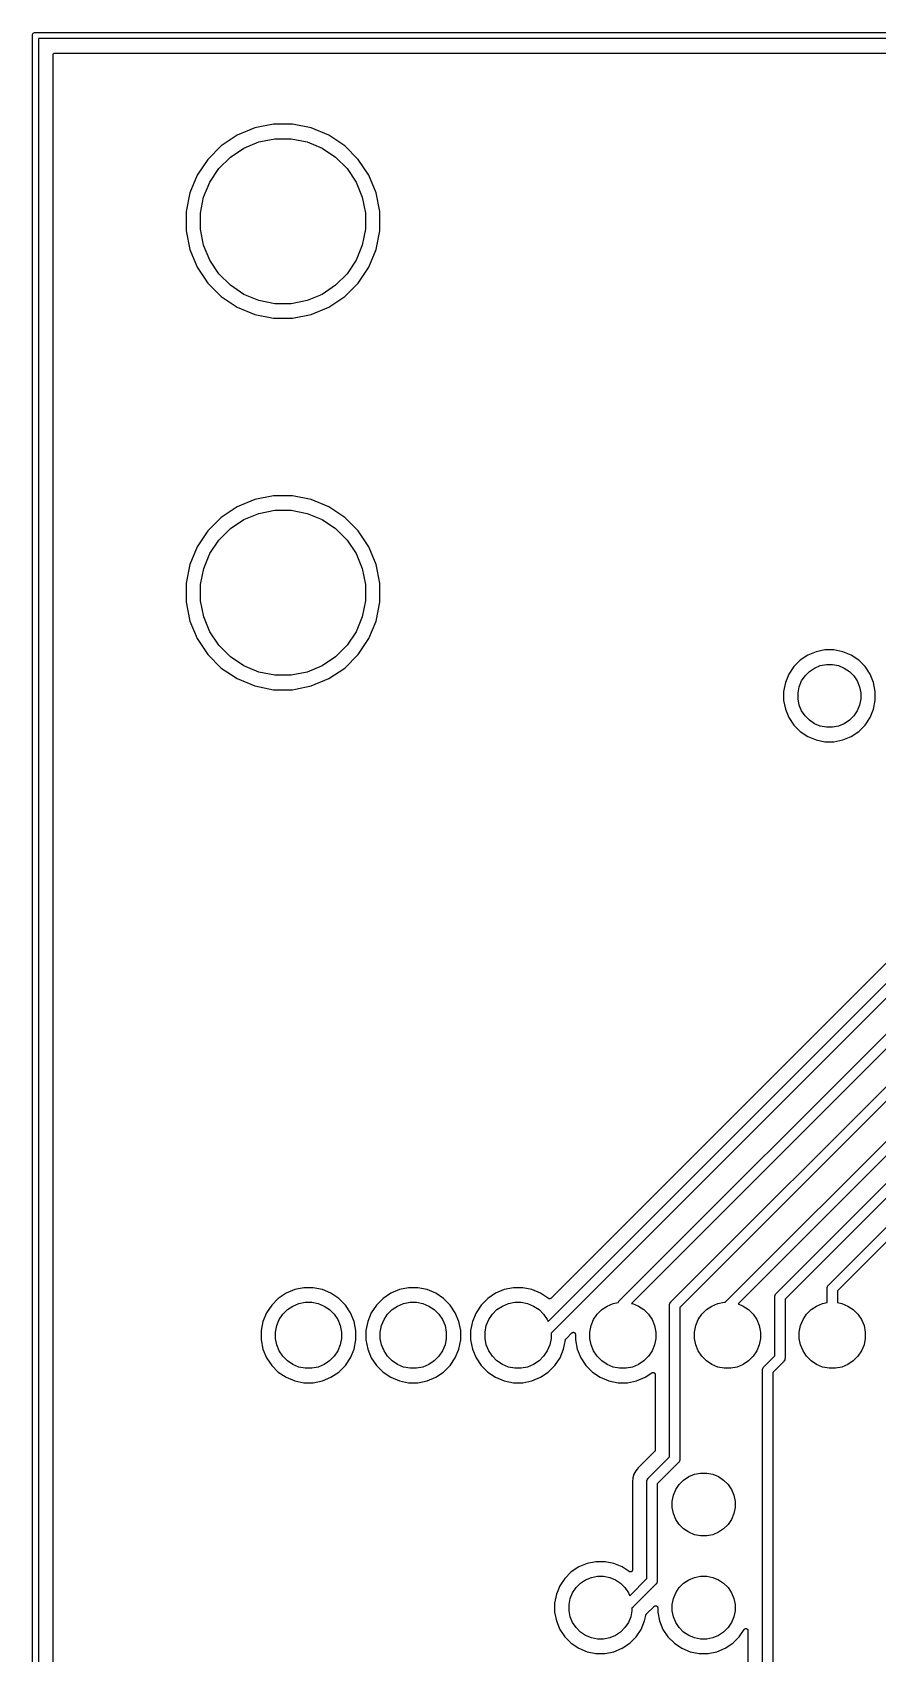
# Model space of a CAD drawing. Extents: x 3.36 to 8.33, y -5.94 to -3.6.
# Drawn here: x 3.363 to 4.17, y -5.146 to -3.599 of the extents above; entities that cross this region are included whole.
import ezdxf

# ---------------------------------------------------------------- set-up
doc = ezdxf.new("R2010")
doc.units = 0
doc.header["$MEASUREMENT"] = 0
doc.layers.add('BLACK', color=7, linetype='CONTINUOUS')

msp = doc.modelspace()

# ---------------------------------------------------------------- linework, layer by layer
at = {"layer": 'BLACK', "linetype": 'CONTINUOUS'}
for p, q in [((3.36317, -3.60236), (3.36323, -3.60178)), ((3.36319, -3.60251), (3.36317, -3.60236)), ((3.36319, -5.93293), (3.36319, -3.60251)), ((3.36323, -3.60178), (3.3634, -3.60123)), ((3.3634, -3.60123), (3.36367, -3.60071)), ((3.36367, -3.60071), (3.36404, -3.60026)), ((3.36404, -3.60026), (3.36449, -3.5999)), ((3.36449, -3.5999), (3.36501, -3.59962)), ((3.36501, -3.59962), (3.36556, -3.59945)), ((3.36556, -3.59945), (3.366, -3.59941)), ((3.366, -3.59941), (3.36614, -3.5994)), ((3.36614, -3.5994), (3.36629, -3.59941)), ((3.36629, -3.59941), (8.32663, -3.59941)), ((3.36909, -3.60531), (3.36909, -5.93012)), ((8.32382, -3.60531), (3.36909, -3.60531)), ((3.38347, -3.61966), (3.38361, -3.61954)), ((3.38361, -3.61954), (3.38375, -3.61942)), ((3.38375, -3.61942), (3.38376, -3.61942)), ((3.38376, -3.61942), (3.38393, -3.61933)), ((3.38376, -3.61942), (3.38376, -3.61942)), ((3.38393, -3.61933), (3.38409, -3.61924)), ((3.38409, -3.61924), (3.3841, -3.61924)), ((3.3841, -3.61924), (3.38411, -3.61924)), ((3.38411, -3.61924), (3.38428, -3.61919)), ((3.38428, -3.61919), (3.38446, -3.61913)), ((3.38446, -3.61913), (3.38447, -3.61913)), ((3.38447, -3.61913), (3.38466, -3.61911)), ((3.38447, -3.61913), (3.38447, -3.61913)), ((3.38466, -3.61911), (3.38484, -3.61909)), ((3.38484, -3.61909), (8.30807, -3.61909)), ((3.38287, -3.62104), (3.38289, -3.62085)), ((3.38287, -3.62105), (3.38287, -3.62104)), ((3.38287, -3.62106), (3.38287, -3.62105)), ((3.38287, -3.62105), (3.38287, -3.62105)), ((3.38287, -3.62105), (3.38287, -3.62105)), ((3.38287, -5.42029), (3.38287, -3.62106)), ((3.38289, -3.62085), (3.38291, -3.62067)), ((3.38291, -3.62067), (3.38292, -3.62066)), ((3.38292, -3.62065), (3.38297, -3.62048)), ((3.38292, -3.62066), (3.38292, -3.62065)), ((3.38297, -3.62048), (3.38303, -3.6203)), ((3.38303, -3.62029), (3.38312, -3.62013)), ((3.38303, -3.6203), (3.38303, -3.62029)), ((3.38303, -3.62029), (3.38303, -3.62029)), ((3.38312, -3.62013), (3.38321, -3.61996)), ((3.38321, -3.61996), (3.38322, -3.61995)), ((3.38321, -3.61996), (3.38321, -3.61996)), ((3.38322, -3.61995), (3.38334, -3.61981)), ((3.38334, -3.61981), (3.38346, -3.61967)), ((3.38346, -3.61967), (3.38346, -3.61966)), ((3.38346, -3.61966), (3.38347, -3.61966)), ((3.57538, -3.69056), (3.55854, -3.69754)), ((3.59325, -3.68701), (3.57538, -3.69056)), ((3.61147, -3.68701), (3.59325, -3.68701)), ((3.62935, -3.69056), (3.61147, -3.68701)), ((3.64619, -3.69754), (3.62935, -3.69056)), ((3.54338, -3.70766), (3.5305, -3.72055)), ((3.55854, -3.69754), (3.54338, -3.70766)), ((3.55217, -3.71837), (3.56506, -3.70975)), ((3.56506, -3.70975), (3.57939, -3.70381)), ((3.57939, -3.70381), (3.59461, -3.70079)), ((3.59461, -3.70079), (3.61012, -3.70079)), ((3.61012, -3.70079), (3.62533, -3.70381)), ((3.62533, -3.70381), (3.63966, -3.70975)), ((3.63966, -3.70975), (3.65256, -3.71837)), ((3.66134, -3.70766), (3.64619, -3.69754)), ((3.67423, -3.72055), (3.66134, -3.70766)), ((3.5305, -3.72055), (3.52037, -3.7357)), ((3.5412, -3.72933), (3.55217, -3.71837)), ((3.65256, -3.71837), (3.66352, -3.72933)), ((3.68435, -3.7357), (3.67423, -3.72055)), ((3.52037, -3.7357), (3.5134, -3.75254)), ((3.52665, -3.75656), (3.53258, -3.74223)), ((3.53258, -3.74223), (3.5412, -3.72933)), ((3.66352, -3.72933), (3.67214, -3.74223)), ((3.67214, -3.74223), (3.67808, -3.75656)), ((3.69133, -3.75254), (3.68435, -3.7357)), ((3.5134, -3.75254), (3.50984, -3.77042)), ((3.52362, -3.77177), (3.52665, -3.75656)), ((3.67808, -3.75656), (3.6811, -3.77177)), ((3.69488, -3.77042), (3.69133, -3.75254)), ((3.50984, -3.77042), (3.50984, -3.78864)), ((3.52362, -3.78728), (3.52362, -3.77177)), ((3.6811, -3.77177), (3.6811, -3.78728)), ((3.69488, -3.78864), (3.69488, -3.77042)), ((3.50984, -3.78864), (3.5134, -3.80651)), ((3.52665, -3.8025), (3.52362, -3.78728)), ((3.6811, -3.78728), (3.67808, -3.8025)), ((3.69133, -3.80651), (3.69488, -3.78864)), ((3.53258, -3.81683), (3.52665, -3.8025)), ((3.67808, -3.8025), (3.67214, -3.81683)), ((3.5134, -3.80651), (3.52037, -3.82335)), ((3.5412, -3.82972), (3.53258, -3.81683)), ((3.67214, -3.81683), (3.66352, -3.82972)), ((3.68435, -3.82335), (3.69133, -3.80651)), ((3.52037, -3.82335), (3.5305, -3.83851)), ((3.55217, -3.84069), (3.5412, -3.82972)), ((3.66352, -3.82972), (3.65256, -3.84069)), ((3.67423, -3.83851), (3.68435, -3.82335)), ((3.5305, -3.83851), (3.54338, -3.85139)), ((3.54338, -3.85139), (3.55854, -3.86152)), ((3.56506, -3.84931), (3.55217, -3.84069)), ((3.57939, -3.85524), (3.56506, -3.84931)), ((3.63966, -3.84931), (3.62533, -3.85524)), ((3.65256, -3.84069), (3.63966, -3.84931)), ((3.64619, -3.86152), (3.66134, -3.85139)), ((3.66134, -3.85139), (3.67423, -3.83851)), ((3.55854, -3.86152), (3.57538, -3.86849)), ((3.59461, -3.85827), (3.57939, -3.85524)), ((3.61012, -3.85827), (3.59461, -3.85827)), ((3.62533, -3.85524), (3.61012, -3.85827)), ((3.62935, -3.86849), (3.64619, -3.86152)), ((3.57538, -3.86849), (3.59325, -3.87205)), ((3.59325, -3.87205), (3.61147, -3.87205)), ((3.61147, -3.87205), (3.62935, -3.86849)), ((3.55858, -4.05201), (3.54343, -4.06214)), ((3.57542, -4.04504), (3.55858, -4.05201)), ((3.59329, -4.04148), (3.57542, -4.04504)), ((3.61152, -4.04148), (3.59329, -4.04148)), ((3.62939, -4.04504), (3.61152, -4.04148)), ((3.64623, -4.05201), (3.62939, -4.04504)), ((3.66138, -4.06214), (3.64623, -4.05201)), ((3.54343, -4.06214), (3.53054, -4.07502)), ((3.55221, -4.07284), (3.56511, -4.06422)), ((3.56511, -4.06422), (3.57944, -4.05829)), ((3.57944, -4.05829), (3.59465, -4.05526)), ((3.59465, -4.05526), (3.61016, -4.05526)), ((3.61016, -4.05526), (3.62537, -4.05829)), ((3.62537, -4.05829), (3.6397, -4.06422)), ((3.6397, -4.06422), (3.6526, -4.07284)), ((3.67427, -4.07502), (3.66138, -4.06214)), ((3.53054, -4.07502), (3.52042, -4.09018)), ((3.54124, -4.08381), (3.55221, -4.07284)), ((3.6526, -4.07284), (3.66357, -4.08381)), ((3.6844, -4.09018), (3.67427, -4.07502)), ((3.52042, -4.09018), (3.51344, -4.10701)), ((3.52669, -4.11103), (3.53263, -4.0967)), ((3.53263, -4.0967), (3.54124, -4.08381)), ((3.66357, -4.08381), (3.67218, -4.0967)), ((3.67218, -4.0967), (3.67812, -4.11103)), ((3.69137, -4.10701), (3.6844, -4.09018)), ((3.51344, -4.10701), (3.50989, -4.12489)), ((3.52367, -4.12624), (3.52669, -4.11103)), ((3.67812, -4.11103), (3.68115, -4.12624)), ((3.69493, -4.12489), (3.69137, -4.10701)), ((3.50989, -4.12489), (3.50989, -4.14311)), ((3.52367, -4.14176), (3.52367, -4.12624)), ((3.68115, -4.12624), (3.68115, -4.14176)), ((3.69493, -4.14311), (3.69493, -4.12489)), ((3.50989, -4.14311), (3.51344, -4.16099)), ((3.52669, -4.15697), (3.52367, -4.14176)), ((3.68115, -4.14176), (3.67812, -4.15697)), ((3.69137, -4.16099), (3.69493, -4.14311)), ((3.53263, -4.1713), (3.52669, -4.15697)), ((3.67812, -4.15697), (3.67218, -4.1713)), ((3.51344, -4.16099), (3.52042, -4.17782)), ((3.54124, -4.18419), (3.53263, -4.1713)), ((3.67218, -4.1713), (3.66357, -4.18419)), ((3.6844, -4.17782), (3.69137, -4.16099)), ((3.52042, -4.17782), (3.53054, -4.19298)), ((3.55221, -4.19516), (3.54124, -4.18419)), ((3.66357, -4.18419), (3.6526, -4.19516)), ((3.67427, -4.19298), (3.6844, -4.17782)), ((4.11129, -4.19033), (4.10332, -4.19363)), ((4.11975, -4.18865), (4.11129, -4.19033)), ((4.12837, -4.18865), (4.11975, -4.18865)), ((4.13683, -4.19033), (4.12837, -4.18865)), ((4.1448, -4.19363), (4.13683, -4.19033)), ((3.53054, -4.19298), (3.54343, -4.20586)), ((3.54343, -4.20586), (3.55858, -4.21599)), ((3.56511, -4.20378), (3.55221, -4.19516)), ((3.57944, -4.20971), (3.56511, -4.20378)), ((3.6397, -4.20378), (3.62537, -4.20971)), ((3.6526, -4.19516), (3.6397, -4.20378)), ((3.64623, -4.21599), (3.66138, -4.20586)), ((3.66138, -4.20586), (3.67427, -4.19298)), ((4.09005, -4.20452), (4.08526, -4.21169)), ((4.09615, -4.19842), (4.09005, -4.20452)), ((4.10332, -4.19363), (4.09615, -4.19842)), ((4.10494, -4.20912), (4.10985, -4.20584)), ((4.10985, -4.20584), (4.11531, -4.20358)), ((4.11531, -4.20358), (4.1211, -4.20243)), ((4.1211, -4.20243), (4.12701, -4.20243)), ((4.12701, -4.20243), (4.13281, -4.20358)), ((4.13281, -4.20358), (4.13827, -4.20584)), ((4.13827, -4.20584), (4.14318, -4.20912)), ((4.15197, -4.19842), (4.1448, -4.19363)), ((4.15806, -4.20452), (4.15197, -4.19842)), ((4.16286, -4.21169), (4.15806, -4.20452)), ((3.55858, -4.21599), (3.57542, -4.22296)), ((3.59465, -4.21274), (3.57944, -4.20971)), ((3.61016, -4.21274), (3.59465, -4.21274)), ((3.62537, -4.20971), (3.61016, -4.21274)), ((3.62939, -4.22296), (3.64623, -4.21599)), ((4.08196, -4.21966), (4.08028, -4.22811)), ((4.08526, -4.21169), (4.08196, -4.21966)), ((4.09521, -4.22367), (4.09747, -4.21821)), ((4.09747, -4.21821), (4.10076, -4.2133)), ((4.10076, -4.2133), (4.10494, -4.20912)), ((4.14318, -4.20912), (4.14736, -4.2133)), ((4.14736, -4.2133), (4.15064, -4.21821)), ((4.15064, -4.21821), (4.15291, -4.22367)), ((4.16616, -4.21966), (4.16286, -4.21169)), ((4.16784, -4.22811), (4.16616, -4.21966)), ((3.57542, -4.22296), (3.59329, -4.22652)), ((3.59329, -4.22652), (3.61152, -4.22652)), ((3.61152, -4.22652), (3.61419, -4.22599)), ((3.61419, -4.22599), (3.62939, -4.22296)), ((3.61419, -4.22599), (3.61419, -4.22599)), ((3.61419, -4.22599), (3.61419, -4.22599)), ((3.61419, -4.22599), (3.61419, -4.22599)), ((4.08028, -4.22811), (4.08028, -4.23674)), ((4.08028, -4.23674), (4.08196, -4.2452)), ((4.09406, -4.22947), (4.09521, -4.22367)), ((4.09406, -4.23538), (4.09406, -4.22947)), ((4.09521, -4.24118), (4.09406, -4.23538)), ((4.15291, -4.22367), (4.15406, -4.22947)), ((4.15406, -4.23538), (4.15291, -4.24118)), ((4.15406, -4.22947), (4.15406, -4.23538)), ((4.16616, -4.2452), (4.16784, -4.23674)), ((4.16784, -4.23674), (4.16784, -4.22811)), ((3.92346, -4.80974), (4.48982, -4.24337)), ((4.49501, -4.2521), (3.93506, -4.81206)), ((4.08196, -4.2452), (4.08526, -4.25316)), ((4.08526, -4.25316), (4.09005, -4.26033)), ((4.09747, -4.24664), (4.09521, -4.24118)), ((4.10076, -4.25155), (4.09747, -4.24664)), ((4.10494, -4.25573), (4.10076, -4.25155)), ((4.14736, -4.25155), (4.14318, -4.25573)), ((4.15064, -4.24664), (4.14736, -4.25155)), ((4.15291, -4.24118), (4.15064, -4.24664)), ((4.15806, -4.26033), (4.16286, -4.25316)), ((4.16286, -4.25316), (4.16616, -4.2452)), ((4.09005, -4.26033), (4.09615, -4.26643)), ((4.09615, -4.26643), (4.10332, -4.27122)), ((4.10985, -4.25901), (4.10494, -4.25573)), ((4.11531, -4.26127), (4.10985, -4.25901)), ((4.1211, -4.26243), (4.11531, -4.26127)), ((4.12701, -4.26243), (4.1211, -4.26243)), ((4.13281, -4.26127), (4.12701, -4.26243)), ((4.13827, -4.25901), (4.13281, -4.26127)), ((4.14318, -4.25573), (4.13827, -4.25901)), ((4.1448, -4.27122), (4.15197, -4.26643)), ((4.15197, -4.26643), (4.15806, -4.26033)), ((3.85547, -4.8295), (4.41441, -4.27056)), ((4.3943, -4.27118), (3.85827, -4.80721)), ((4.42264, -4.27625), (3.85827, -4.84062)), ((3.97307, -4.81033), (4.4993, -4.28409)), ((4.02454, -4.81102), (4.55147, -4.28409)), ((4.10332, -4.27122), (4.11129, -4.27452)), ((4.11129, -4.27452), (4.11975, -4.2762)), ((4.11975, -4.2762), (4.12837, -4.2762)), ((4.12837, -4.2762), (4.13683, -4.27452)), ((4.13683, -4.27452), (4.1448, -4.27122)), ((4.50499, -4.29232), (3.9813, -4.81601)), ((4.55716, -4.29232), (4.03687, -4.81261)), ((4.07346, -4.80245), (4.57214, -4.30378)), ((4.57783, -4.31201), (4.08169, -4.80814)), ((4.12346, -4.79433), (4.59433, -4.32346)), ((4.60002, -4.33169), (4.13169, -4.80002)), ((4.12266, -4.79523), (4.12312, -4.79467)), ((4.12312, -4.79467), (4.12328, -4.79448)), ((4.12312, -4.79467), (4.12312, -4.79467)), ((4.12328, -4.79448), (4.12346, -4.79433)), ((3.59791, -4.80735), (3.5916, -4.81366)), ((3.60533, -4.8024), (3.59791, -4.80735)), ((3.61357, -4.79898), (3.60533, -4.8024)), ((3.62231, -4.79724), (3.61357, -4.79898)), ((3.63123, -4.79724), (3.62231, -4.79724)), ((3.63998, -4.79898), (3.63123, -4.79724)), ((3.64822, -4.8024), (3.63998, -4.79898)), ((3.65563, -4.80735), (3.64822, -4.8024)), ((3.66194, -4.81366), (3.65563, -4.80735)), ((3.69791, -4.80735), (3.6916, -4.81366)), ((3.70533, -4.8024), (3.69791, -4.80735)), ((3.71357, -4.79898), (3.70533, -4.8024)), ((3.72231, -4.79724), (3.71357, -4.79898)), ((3.73123, -4.79724), (3.72231, -4.79724)), ((3.73998, -4.79898), (3.73123, -4.79724)), ((3.74822, -4.8024), (3.73998, -4.79898)), ((3.75563, -4.80735), (3.74822, -4.8024)), ((3.76194, -4.81366), (3.75563, -4.80735)), ((3.79791, -4.80735), (3.7916, -4.81366)), ((3.80533, -4.8024), (3.79791, -4.80735)), ((3.81357, -4.79898), (3.80533, -4.8024)), ((3.82231, -4.79724), (3.81357, -4.79898)), ((3.83123, -4.79724), (3.82231, -4.79724)), ((3.83998, -4.79898), (3.83123, -4.79724)), ((3.84822, -4.8024), (3.83998, -4.79898)), ((3.85579, -4.80745), (3.84822, -4.8024)), ((3.85595, -4.80754), (3.85579, -4.80745)), ((3.85611, -4.80763), (3.85595, -4.80754)), ((3.85612, -4.80763), (3.85611, -4.80763)), ((3.85613, -4.80764), (3.85612, -4.80763)), ((3.8563, -4.80769), (3.85613, -4.80764)), ((3.85648, -4.80774), (3.8563, -4.80769)), ((3.85649, -4.80775), (3.85648, -4.80774)), ((3.85668, -4.80777), (3.85649, -4.80775)), ((3.85649, -4.80775), (3.85649, -4.80775)), ((3.85686, -4.80779), (3.85668, -4.80777)), ((3.85687, -4.80779), (3.85686, -4.80779)), ((3.85688, -4.80779), (3.85687, -4.80779)), ((3.85706, -4.80777), (3.85688, -4.80779)), ((3.85724, -4.80775), (3.85706, -4.80777)), ((3.85725, -4.80775), (3.85724, -4.80775)), ((3.85726, -4.80775), (3.85725, -4.80775)), ((3.85744, -4.8077), (3.85726, -4.80775)), ((3.85761, -4.80765), (3.85744, -4.8077)), ((3.85762, -4.80764), (3.85761, -4.80765)), ((3.85763, -4.80764), (3.85762, -4.80764)), ((3.85779, -4.80755), (3.85763, -4.80764)), ((3.85795, -4.80747), (3.85779, -4.80755)), ((3.85796, -4.80746), (3.85795, -4.80747)), ((3.85797, -4.80746), (3.85796, -4.80746)), ((3.85811, -4.80734), (3.85797, -4.80746)), ((3.85825, -4.80723), (3.85811, -4.80734)), ((3.85826, -4.80722), (3.85825, -4.80723)), ((3.85827, -4.80721), (3.85826, -4.80722)), ((3.85826, -4.80722), (3.85826, -4.80722)), ((3.85826, -4.80722), (3.85826, -4.80722)), ((3.92266, -4.81064), (3.92312, -4.81008)), ((3.92312, -4.81008), (3.92328, -4.80989)), ((3.92312, -4.81008), (3.92312, -4.81008)), ((3.92328, -4.80989), (3.92346, -4.80974)), ((3.97273, -4.81067), (3.97288, -4.81048)), ((3.97288, -4.81048), (3.97307, -4.81033)), ((4.07183, -4.8061), (4.07192, -4.80514)), ((4.07185, -4.80634), (4.07183, -4.8061)), ((4.07185, -4.86213), (4.07185, -4.80634)), ((4.07192, -4.80514), (4.0722, -4.80421)), ((4.0722, -4.80421), (4.07266, -4.80336)), ((4.07266, -4.80336), (4.07312, -4.80279)), ((4.07312, -4.80279), (4.07328, -4.80261)), ((4.07312, -4.80279), (4.07312, -4.80279)), ((4.07328, -4.80261), (4.07346, -4.80245)), ((4.08169, -4.80814), (4.08169, -4.86393)), ((4.12183, -4.79798), (4.12192, -4.79701)), ((4.12185, -4.79822), (4.12183, -4.79798)), ((4.12185, -4.81139), (4.12185, -4.79822)), ((4.12192, -4.79701), (4.1222, -4.79609)), ((4.1222, -4.79609), (4.12266, -4.79523)), ((4.13169, -4.80002), (4.13169, -4.81139)), ((3.58665, -4.82107), (3.58324, -4.82931)), ((3.5916, -4.81366), (3.58665, -4.82107)), ((3.59886, -4.8276), (3.60231, -4.82244)), ((3.60231, -4.82244), (3.60669, -4.81806)), ((3.60669, -4.81806), (3.61185, -4.81461)), ((3.61185, -4.81461), (3.61758, -4.81223)), ((3.61758, -4.81223), (3.62367, -4.81102)), ((3.62367, -4.81102), (3.62987, -4.81102)), ((3.62987, -4.81102), (3.63596, -4.81223)), ((3.63596, -4.81223), (3.64169, -4.81461)), ((3.64169, -4.81461), (3.64685, -4.81806)), ((3.64685, -4.81806), (3.65124, -4.82244)), ((3.65124, -4.82244), (3.65468, -4.8276)), ((3.66689, -4.82107), (3.66194, -4.81366)), ((3.67031, -4.82931), (3.66689, -4.82107)), ((3.68665, -4.82107), (3.68324, -4.82931)), ((3.6916, -4.81366), (3.68665, -4.82107)), ((3.69886, -4.8276), (3.70231, -4.82244)), ((3.70231, -4.82244), (3.70669, -4.81806)), ((3.70669, -4.81806), (3.71185, -4.81461)), ((3.71185, -4.81461), (3.71758, -4.81223)), ((3.71758, -4.81223), (3.72367, -4.81102)), ((3.72367, -4.81102), (3.72987, -4.81102)), ((3.72987, -4.81102), (3.73596, -4.81223)), ((3.73596, -4.81223), (3.74169, -4.81461)), ((3.74169, -4.81461), (3.74685, -4.81806)), ((3.74685, -4.81806), (3.75124, -4.82244)), ((3.75124, -4.82244), (3.75468, -4.8276)), ((3.76689, -4.82107), (3.76194, -4.81366)), ((3.77031, -4.82931), (3.76689, -4.82107)), ((3.78665, -4.82107), (3.78324, -4.82931)), ((3.7916, -4.81366), (3.78665, -4.82107)), ((3.79886, -4.8276), (3.80231, -4.82244)), ((3.80231, -4.82244), (3.80669, -4.81806)), ((3.80669, -4.81806), (3.81185, -4.81461)), ((3.81185, -4.81461), (3.81758, -4.81223)), ((3.81758, -4.81223), (3.82367, -4.81102)), ((3.82367, -4.81102), (3.82987, -4.81102)), ((3.82987, -4.81102), (3.83596, -4.81223)), ((3.83596, -4.81223), (3.84169, -4.81461)), ((3.84169, -4.81461), (3.84685, -4.81806)), ((3.84685, -4.81806), (3.85124, -4.82244)), ((3.85124, -4.82244), (3.85468, -4.8276)), ((3.89886, -4.8276), (3.90231, -4.82244)), ((3.90231, -4.82244), (3.90669, -4.81806)), ((3.90669, -4.81806), (3.91185, -4.81461)), ((3.91185, -4.81461), (3.91758, -4.81223)), ((3.91758, -4.81223), (3.92231, -4.81129)), ((3.92231, -4.81129), (3.92266, -4.81064)), ((3.93506, -4.81206), (3.93596, -4.81223)), ((3.93596, -4.81223), (3.94169, -4.81461)), ((3.94169, -4.81461), (3.94685, -4.81806)), ((3.94685, -4.81806), (3.95124, -4.82244)), ((3.95124, -4.82244), (3.95468, -4.8276)), ((3.97143, -4.81398), (3.97153, -4.81301)), ((3.97146, -4.81422), (3.97143, -4.81398)), ((3.97146, -4.95859), (3.97146, -4.81422)), ((3.97153, -4.81301), (3.97181, -4.81208)), ((3.97181, -4.81208), (3.97227, -4.81123)), ((3.97227, -4.81123), (3.97273, -4.81067)), ((3.97273, -4.81067), (3.97273, -4.81067)), ((3.9813, -4.81601), (3.9813, -4.96039)), ((3.99886, -4.8276), (4.00231, -4.82244)), ((4.00231, -4.82244), (4.00669, -4.81806)), ((4.00669, -4.81806), (4.01185, -4.81461)), ((4.01185, -4.81461), (4.01758, -4.81223)), ((4.01758, -4.81223), (4.02367, -4.81102)), ((4.02367, -4.81102), (4.02454, -4.81102)), ((4.03687, -4.81261), (4.04169, -4.81461)), ((4.04169, -4.81461), (4.04685, -4.81806)), ((4.04685, -4.81806), (4.05124, -4.82244)), ((4.05124, -4.82244), (4.05468, -4.8276)), ((4.09886, -4.8276), (4.10231, -4.82244)), ((4.10231, -4.82244), (4.10669, -4.81806)), ((4.10669, -4.81806), (4.11185, -4.81461)), ((4.11185, -4.81461), (4.11758, -4.81223)), ((4.11758, -4.81223), (4.12185, -4.81139)), ((4.13169, -4.81139), (4.13596, -4.81223)), ((4.13596, -4.81223), (4.14169, -4.81461)), ((4.14169, -4.81461), (4.14685, -4.81806)), ((4.14685, -4.81806), (4.15124, -4.82244)), ((4.15124, -4.82244), (4.15468, -4.8276)), ((3.58324, -4.82931), (3.5815, -4.83806)), ((3.5815, -4.83806), (3.5815, -4.84698)), ((3.59528, -4.83942), (3.59649, -4.83333)), ((3.59528, -4.84562), (3.59528, -4.83942)), ((3.59649, -4.83333), (3.59886, -4.8276)), ((3.65468, -4.8276), (3.65706, -4.83333)), ((3.65706, -4.83333), (3.65827, -4.83942)), ((3.65827, -4.83942), (3.65827, -4.84562)), ((3.67205, -4.83806), (3.67031, -4.82931)), ((3.67205, -4.84698), (3.67205, -4.83806)), ((3.68324, -4.82931), (3.6815, -4.83806)), ((3.6815, -4.83806), (3.6815, -4.84698)), ((3.69528, -4.83942), (3.69649, -4.83333)), ((3.69528, -4.84562), (3.69528, -4.83942)), ((3.69649, -4.83333), (3.69886, -4.8276)), ((3.75468, -4.8276), (3.75706, -4.83333)), ((3.75706, -4.83333), (3.75827, -4.83942)), ((3.75827, -4.83942), (3.75827, -4.84562)), ((3.77205, -4.83806), (3.77031, -4.82931)), ((3.77205, -4.84698), (3.77205, -4.83806)), ((3.78324, -4.82931), (3.7815, -4.83806)), ((3.7815, -4.83806), (3.7815, -4.84698)), ((3.79528, -4.83942), (3.79649, -4.83333)), ((3.79528, -4.84562), (3.79528, -4.83942)), ((3.79649, -4.83333), (3.79886, -4.8276)), ((3.85468, -4.8276), (3.85547, -4.8295)), ((3.85827, -4.84062), (3.85827, -4.84562)), ((3.87262, -4.84575), (3.87814, -4.84024)), ((3.87814, -4.84024), (3.87815, -4.84023)), ((3.87815, -4.84023), (3.87816, -4.84022)), ((3.87815, -4.84023), (3.87815, -4.84023)), ((3.87815, -4.84023), (3.87815, -4.84023)), ((3.87816, -4.84022), (3.8783, -4.84011)), ((3.8783, -4.84011), (3.87845, -4.83999)), ((3.87845, -4.83999), (3.87845, -4.83998)), ((3.87845, -4.83998), (3.87846, -4.83998)), ((3.87846, -4.83998), (3.87863, -4.83989)), ((3.87863, -4.83989), (3.87879, -4.83981)), ((3.87879, -4.83981), (3.8788, -4.8398)), ((3.87879, -4.83981), (3.87879, -4.83981)), ((3.8788, -4.8398), (3.87898, -4.83975)), ((3.87898, -4.83975), (3.87916, -4.8397)), ((3.87916, -4.8397), (3.87916, -4.8397)), ((3.87916, -4.8397), (3.87917, -4.8397)), ((3.87917, -4.8397), (3.87935, -4.83968)), ((3.87935, -4.83968), (3.87954, -4.83966)), ((3.87954, -4.83966), (3.87954, -4.83966)), ((3.87954, -4.83966), (3.87955, -4.83966)), ((3.87955, -4.83966), (3.87973, -4.83968)), ((3.87973, -4.83968), (3.87992, -4.8397)), ((3.87992, -4.8397), (3.87993, -4.83971)), ((3.87993, -4.83971), (3.87993, -4.83971)), ((3.87993, -4.83971), (3.88011, -4.83976)), ((3.88011, -4.83976), (3.88029, -4.83982)), ((3.88029, -4.83982), (3.88029, -4.83982)), ((3.88029, -4.83982), (3.8803, -4.83982)), ((3.8803, -4.83982), (3.88046, -4.83991)), ((3.88046, -4.83991), (3.88063, -4.84)), ((3.88063, -4.84), (3.88063, -4.84)), ((3.88063, -4.84), (3.88063, -4.84)), ((3.88063, -4.84), (3.88078, -4.84012)), ((3.88078, -4.84012), (3.88092, -4.84025)), ((3.88092, -4.84025), (3.88093, -4.84025)), ((3.88093, -4.84025), (3.88093, -4.84025)), ((3.88093, -4.84025), (3.88105, -4.8404)), ((3.88105, -4.8404), (3.88117, -4.84054)), ((3.88117, -4.84054), (3.88117, -4.84055)), ((3.88117, -4.84055), (3.88117, -4.84055)), ((3.88117, -4.84055), (3.88126, -4.84072)), ((3.88126, -4.84072), (3.88135, -4.84088)), ((3.88135, -4.84088), (3.88135, -4.84089)), ((3.88135, -4.84089), (3.88135, -4.84089)), ((3.88135, -4.84089), (3.8814, -4.84107)), ((3.8814, -4.84107), (3.88146, -4.84125)), ((3.88146, -4.84125), (3.88146, -4.84125)), ((3.88146, -4.84125), (3.88146, -4.84126)), ((3.88146, -4.84126), (3.88148, -4.84144)), ((3.88148, -4.84144), (3.8815, -4.84163)), ((3.89528, -4.83942), (3.89649, -4.83333)), ((3.89528, -4.84562), (3.89528, -4.83942)), ((3.89649, -4.83333), (3.89886, -4.8276)), ((3.95468, -4.8276), (3.95706, -4.83333)), ((3.95706, -4.83333), (3.95827, -4.83942)), ((3.95827, -4.83942), (3.95827, -4.84562)), ((3.99528, -4.83942), (3.99649, -4.83333)), ((3.99528, -4.84562), (3.99528, -4.83942)), ((3.99649, -4.83333), (3.99886, -4.8276)), ((4.05468, -4.8276), (4.05706, -4.83333)), ((4.05706, -4.83333), (4.05827, -4.83942)), ((4.05827, -4.83942), (4.05827, -4.84562)), ((4.09528, -4.83942), (4.09649, -4.83333)), ((4.09528, -4.84562), (4.09528, -4.83942)), ((4.09649, -4.83333), (4.09886, -4.8276)), ((4.15468, -4.8276), (4.15706, -4.83333)), ((4.15706, -4.83333), (4.15827, -4.83942)), ((4.15827, -4.83942), (4.15827, -4.84562)), ((3.5815, -4.84698), (3.58324, -4.85573)), ((3.58324, -4.85573), (3.58665, -4.86397)), ((3.59649, -4.85171), (3.59528, -4.84562)), ((3.59886, -4.85744), (3.59649, -4.85171)), ((3.65706, -4.85171), (3.65468, -4.85744)), ((3.65827, -4.84562), (3.65706, -4.85171)), ((3.66689, -4.86397), (3.67031, -4.85573)), ((3.67031, -4.85573), (3.67205, -4.84698)), ((3.6815, -4.84698), (3.68324, -4.85573)), ((3.68324, -4.85573), (3.68665, -4.86397)), ((3.69649, -4.85171), (3.69528, -4.84562)), ((3.69886, -4.85744), (3.69649, -4.85171)), ((3.75706, -4.85171), (3.75468, -4.85744)), ((3.75827, -4.84562), (3.75706, -4.85171)), ((3.76689, -4.86397), (3.77031, -4.85573)), ((3.77031, -4.85573), (3.77205, -4.84698)), ((3.7815, -4.84698), (3.78324, -4.85573)), ((3.78324, -4.85573), (3.78665, -4.86397)), ((3.79649, -4.85171), (3.79528, -4.84562)), ((3.79886, -4.85744), (3.79649, -4.85171)), ((3.85706, -4.85171), (3.85468, -4.85744)), ((3.85827, -4.84562), (3.85706, -4.85171)), ((3.86689, -4.86397), (3.87031, -4.85573)), ((3.87031, -4.85573), (3.87208, -4.84681)), ((3.87208, -4.84681), (3.87209, -4.84676)), ((3.87209, -4.84673), (3.87214, -4.84656)), ((3.87209, -4.84675), (3.87209, -4.84673)), ((3.87209, -4.84676), (3.87209, -4.84675)), ((3.87214, -4.84656), (3.8722, -4.84639)), ((3.8722, -4.84638), (3.87221, -4.84637)), ((3.8722, -4.84639), (3.8722, -4.84638)), ((3.87221, -4.84637), (3.87229, -4.84621)), ((3.87229, -4.84621), (3.87238, -4.84605)), ((3.87238, -4.84605), (3.87239, -4.84604)), ((3.87239, -4.84603), (3.87251, -4.84589)), ((3.87239, -4.84604), (3.87239, -4.84603)), ((3.87251, -4.84589), (3.87262, -4.84575)), ((3.8815, -4.84163), (3.8815, -4.84698)), ((3.8815, -4.84698), (3.88324, -4.85573)), ((3.88324, -4.85573), (3.88665, -4.86397)), ((3.89649, -4.85171), (3.89528, -4.84562)), ((3.89886, -4.85744), (3.89649, -4.85171)), ((3.95706, -4.85171), (3.95468, -4.85744)), ((3.95827, -4.84562), (3.95706, -4.85171)), ((3.99649, -4.85171), (3.99528, -4.84562)), ((3.99886, -4.85744), (3.99649, -4.85171)), ((4.05706, -4.85171), (4.05468, -4.85744)), ((4.05827, -4.84562), (4.05706, -4.85171)), ((4.09649, -4.85171), (4.09528, -4.84562)), ((4.09886, -4.85744), (4.09649, -4.85171)), ((4.15706, -4.85171), (4.15468, -4.85744)), ((4.15827, -4.84562), (4.15706, -4.85171)), ((3.58665, -4.86397), (3.5916, -4.87138)), ((3.5916, -4.87138), (3.59791, -4.87769)), ((3.60231, -4.8626), (3.59886, -4.85744)), ((3.60669, -4.86698), (3.60231, -4.8626)), ((3.61185, -4.87043), (3.60669, -4.86698)), ((3.61758, -4.87281), (3.61185, -4.87043)), ((3.64169, -4.87043), (3.63596, -4.87281)), ((3.64685, -4.86698), (3.64169, -4.87043)), ((3.65124, -4.8626), (3.64685, -4.86698)), ((3.65468, -4.85744), (3.65124, -4.8626)), ((3.65563, -4.87769), (3.66194, -4.87138)), ((3.66194, -4.87138), (3.66689, -4.86397)), ((3.68665, -4.86397), (3.6916, -4.87138)), ((3.6916, -4.87138), (3.69791, -4.87769)), ((3.70231, -4.8626), (3.69886, -4.85744)), ((3.70669, -4.86698), (3.70231, -4.8626)), ((3.71185, -4.87043), (3.70669, -4.86698)), ((3.71758, -4.87281), (3.71185, -4.87043)), ((3.74169, -4.87043), (3.73596, -4.87281)), ((3.74685, -4.86698), (3.74169, -4.87043)), ((3.75124, -4.8626), (3.74685, -4.86698)), ((3.75468, -4.85744), (3.75124, -4.8626)), ((3.75563, -4.87769), (3.76194, -4.87138)), ((3.76194, -4.87138), (3.76689, -4.86397)), ((3.78665, -4.86397), (3.7916, -4.87138)), ((3.7916, -4.87138), (3.79791, -4.87769)), ((3.80231, -4.8626), (3.79886, -4.85744)), ((3.80669, -4.86698), (3.80231, -4.8626)), ((3.81185, -4.87043), (3.80669, -4.86698)), ((3.81758, -4.87281), (3.81185, -4.87043)), ((3.84169, -4.87043), (3.83596, -4.87281)), ((3.84685, -4.86698), (3.84169, -4.87043)), ((3.85124, -4.8626), (3.84685, -4.86698)), ((3.85468, -4.85744), (3.85124, -4.8626)), ((3.85563, -4.87769), (3.86194, -4.87138)), ((3.86194, -4.87138), (3.86689, -4.86397)), ((3.88665, -4.86397), (3.8916, -4.87138)), ((3.8916, -4.87138), (3.89791, -4.87769)), ((3.90231, -4.8626), (3.89886, -4.85744)), ((3.90669, -4.86698), (3.90231, -4.8626)), ((3.91185, -4.87043), (3.90669, -4.86698)), ((3.91758, -4.87281), (3.91185, -4.87043)), ((3.94169, -4.87043), (3.93596, -4.87281)), ((3.94685, -4.86698), (3.94169, -4.87043)), ((3.95124, -4.8626), (3.94685, -4.86698)), ((3.95468, -4.85744), (3.95124, -4.8626)), ((4.00231, -4.8626), (3.99886, -4.85744)), ((4.00669, -4.86698), (4.00231, -4.8626)), ((4.01185, -4.87043), (4.00669, -4.86698)), ((4.01758, -4.87281), (4.01185, -4.87043)), ((4.04169, -4.87043), (4.03596, -4.87281)), ((4.04685, -4.86698), (4.04169, -4.87043)), ((4.05124, -4.8626), (4.04685, -4.86698)), ((4.05468, -4.85744), (4.05124, -4.8626)), ((4.06146, -4.87249), (4.06165, -4.87233)), ((4.06165, -4.87233), (4.07185, -4.86213)), ((4.08008, -4.86782), (4.06988, -4.87802)), ((4.08027, -4.86767), (4.08008, -4.86782)), ((4.08042, -4.86748), (4.08027, -4.86767)), ((4.08088, -4.86692), (4.08042, -4.86748)), ((4.08042, -4.86748), (4.08042, -4.86748)), ((4.08134, -4.86607), (4.08088, -4.86692)), ((4.08136, -4.86598), (4.08134, -4.86607)), ((4.08162, -4.86514), (4.08136, -4.86598)), ((4.08169, -4.86441), (4.08162, -4.86514)), ((4.08169, -4.86393), (4.08172, -4.86417)), ((4.08172, -4.86417), (4.08169, -4.86441)), ((4.08169, -4.86441), (4.08169, -4.86441)), ((4.10231, -4.8626), (4.09886, -4.85744)), ((4.10669, -4.86698), (4.10231, -4.8626)), ((4.11185, -4.87043), (4.10669, -4.86698)), ((4.11758, -4.87281), (4.11185, -4.87043)), ((4.14169, -4.87043), (4.13596, -4.87281)), ((4.14685, -4.86698), (4.14169, -4.87043)), ((4.15124, -4.8626), (4.14685, -4.86698)), ((4.15468, -4.85744), (4.15124, -4.8626)), ((3.59791, -4.87769), (3.60533, -4.88264)), ((3.60533, -4.88264), (3.61357, -4.88606)), ((3.61357, -4.88606), (3.62231, -4.8878)), ((3.62367, -4.87402), (3.61758, -4.87281)), ((3.62231, -4.8878), (3.63123, -4.8878)), ((3.62987, -4.87402), (3.62367, -4.87402)), ((3.63596, -4.87281), (3.62987, -4.87402)), ((3.63123, -4.8878), (3.63998, -4.88606)), ((3.63998, -4.88606), (3.64822, -4.88264)), ((3.64822, -4.88264), (3.65563, -4.87769)), ((3.69791, -4.87769), (3.70533, -4.88264)), ((3.70533, -4.88264), (3.71357, -4.88606)), ((3.71357, -4.88606), (3.72231, -4.8878)), ((3.72367, -4.87402), (3.71758, -4.87281)), ((3.72231, -4.8878), (3.73123, -4.8878)), ((3.72987, -4.87402), (3.72367, -4.87402)), ((3.73596, -4.87281), (3.72987, -4.87402)), ((3.73123, -4.8878), (3.73998, -4.88606)), ((3.73998, -4.88606), (3.74822, -4.88264)), ((3.74822, -4.88264), (3.75563, -4.87769)), ((3.79791, -4.87769), (3.80533, -4.88264)), ((3.80533, -4.88264), (3.81357, -4.88606)), ((3.81357, -4.88606), (3.82231, -4.8878)), ((3.82367, -4.87402), (3.81758, -4.87281)), ((3.82231, -4.8878), (3.83123, -4.8878)), ((3.82987, -4.87402), (3.82367, -4.87402)), ((3.83596, -4.87281), (3.82987, -4.87402)), ((3.83123, -4.8878), (3.83998, -4.88606)), ((3.83998, -4.88606), (3.84822, -4.88264)), ((3.84822, -4.88264), (3.85563, -4.87769)), ((3.89791, -4.87769), (3.90533, -4.88264)), ((3.90533, -4.88264), (3.91357, -4.88606)), ((3.91357, -4.88606), (3.92231, -4.8878)), ((3.92367, -4.87402), (3.91758, -4.87281)), ((3.92231, -4.8878), (3.93123, -4.8878)), ((3.92987, -4.87402), (3.92367, -4.87402)), ((3.93596, -4.87281), (3.92987, -4.87402)), ((3.93123, -4.8878), (3.93998, -4.88606)), ((3.93998, -4.88606), (3.94822, -4.88264)), ((3.94822, -4.88264), (3.95462, -4.87837)), ((3.95462, -4.87837), (3.95463, -4.87836)), ((3.95463, -4.87836), (3.95464, -4.87835)), ((3.95463, -4.87836), (3.95463, -4.87836)), ((3.95463, -4.87836), (3.95463, -4.87836)), ((3.95464, -4.87835), (3.95481, -4.87827)), ((3.95481, -4.87827), (3.95497, -4.87818)), ((3.95497, -4.87818), (3.95498, -4.87818)), ((3.95498, -4.87818), (3.95516, -4.87812)), ((3.95498, -4.87818), (3.95498, -4.87818)), ((3.95516, -4.87812), (3.95534, -4.87807)), ((3.95534, -4.87807), (3.95534, -4.87807)), ((3.95534, -4.87807), (3.95535, -4.87807)), ((3.95535, -4.87807), (3.95554, -4.87805)), ((3.95554, -4.87805), (3.95572, -4.87804)), ((3.95572, -4.87804), (3.95573, -4.87804)), ((3.95573, -4.87804), (3.95573, -4.87804)), ((3.95573, -4.87804), (3.95591, -4.87806)), ((3.95591, -4.87806), (3.9561, -4.87808)), ((3.9561, -4.87808), (3.95611, -4.87808)), ((3.95611, -4.87808), (3.95611, -4.87808)), ((3.95611, -4.87808), (3.95629, -4.87813)), ((3.95629, -4.87813), (3.95647, -4.87819)), ((3.95647, -4.87819), (3.95648, -4.87819)), ((3.95648, -4.87819), (3.95648, -4.87819)), ((3.95648, -4.87819), (3.95664, -4.87828)), ((3.95664, -4.87828), (3.95681, -4.87837)), ((3.95681, -4.87837), (3.95681, -4.87838)), ((3.95681, -4.87838), (3.95682, -4.87838)), ((3.95682, -4.87838), (3.95695, -4.87849)), ((3.95695, -4.87849), (3.95711, -4.87862)), ((3.95711, -4.87862), (3.95711, -4.87862)), ((3.95711, -4.87862), (3.95711, -4.87862)), ((3.95711, -4.87862), (3.95722, -4.87876)), ((3.95722, -4.87876), (3.95735, -4.87892)), ((3.95735, -4.87892), (3.95735, -4.87892)), ((3.95735, -4.87892), (3.95735, -4.87892)), ((3.95735, -4.87892), (3.95744, -4.87908)), ((3.95744, -4.87908), (3.95753, -4.87925)), ((3.95753, -4.87925), (3.95753, -4.87926)), ((3.95753, -4.87926), (3.95753, -4.87926)), ((3.95753, -4.87926), (3.95758, -4.87944)), ((3.95758, -4.87944), (3.95764, -4.87962)), ((3.95764, -4.87962), (3.95764, -4.87963)), ((3.95764, -4.87963), (3.95764, -4.87963)), ((3.95764, -4.87963), (3.95766, -4.87981)), ((3.95766, -4.87981), (3.95768, -4.88)), ((3.95768, -4.88), (3.95768, -4.95207)), ((4.02367, -4.87402), (4.01758, -4.87281)), ((4.02987, -4.87402), (4.02367, -4.87402)), ((4.03596, -4.87281), (4.02987, -4.87402)), ((4.06002, -4.87598), (4.06011, -4.87502)), ((4.06004, -4.87623), (4.06002, -4.87598)), ((4.06004, -5.30308), (4.06004, -4.87623)), ((4.06011, -4.87502), (4.06039, -4.87409)), ((4.06039, -4.87409), (4.06085, -4.87324)), ((4.06085, -4.87324), (4.06131, -4.87268)), ((4.06131, -4.87268), (4.06146, -4.87249)), ((4.06131, -4.87268), (4.06131, -4.87268)), ((4.06988, -4.87802), (4.06988, -5.30488)), ((4.12367, -4.87402), (4.11758, -4.87281)), ((4.12987, -4.87402), (4.12367, -4.87402)), ((4.13596, -4.87281), (4.12987, -4.87402)), ((3.9571, -4.95346), (3.94222, -4.96834)), ((3.95142, -4.97863), (3.97146, -4.95859)), ((3.95722, -4.95332), (3.9571, -4.95346)), ((3.95733, -4.95318), (3.95722, -4.95332)), ((3.95734, -4.95317), (3.95733, -4.95318)), ((3.95743, -4.95301), (3.95734, -4.95316)), ((3.95734, -4.95316), (3.95734, -4.95317)), ((3.95752, -4.95284), (3.95743, -4.95301)), ((3.95753, -4.95282), (3.95752, -4.95283)), ((3.95752, -4.95283), (3.95752, -4.95284)), ((3.95758, -4.95265), (3.95753, -4.95282)), ((3.95763, -4.95248), (3.95758, -4.95265)), ((3.95764, -4.95247), (3.95763, -4.95248)), ((3.95766, -4.95227), (3.95764, -4.95246)), ((3.95764, -4.95246), (3.95764, -4.95247)), ((3.95768, -4.9521), (3.95766, -4.95227)), ((3.95768, -4.95207), (3.95768, -4.95207)), ((3.95768, -4.95207), (3.95768, -4.95208)), ((3.95768, -4.95208), (3.95768, -4.95208)), ((3.95768, -4.95208), (3.95768, -4.9521)), ((3.97969, -4.96428), (3.95965, -4.98432)), ((3.97987, -4.96413), (3.97969, -4.96428)), ((3.98003, -4.96394), (3.97987, -4.96413)), ((3.98049, -4.96338), (3.98003, -4.96394)), ((3.98003, -4.96394), (3.98003, -4.96394)), ((3.98095, -4.96252), (3.98049, -4.96338)), ((3.98049, -4.96338), (3.98049, -4.96338)), ((3.98123, -4.96159), (3.98095, -4.96252)), ((3.9813, -4.96087), (3.98123, -4.96159)), ((3.9813, -4.96039), (3.98132, -4.96063)), ((3.98132, -4.96063), (3.9813, -4.96087)), ((3.9813, -4.96087), (3.9813, -4.96087)), ((3.93629, -4.97862), (3.93593, -4.98228)), ((3.93736, -4.97509), (3.93629, -4.97862)), ((3.9391, -4.97184), (3.93736, -4.97509)), ((3.94051, -4.97012), (3.9391, -4.97184)), ((3.94052, -4.97012), (3.94051, -4.97012)), ((3.94144, -4.969), (3.94052, -4.97012)), ((3.94208, -4.96847), (3.94144, -4.969)), ((3.94213, -4.96841), (3.94208, -4.96847)), ((3.9422, -4.96836), (3.94213, -4.96841)), ((3.94222, -4.96834), (3.9422, -4.96836)), ((3.94987, -4.98132), (3.95011, -4.98054)), ((3.95011, -4.98054), (3.95016, -4.98039)), ((3.95016, -4.98039), (3.95061, -4.97954)), ((3.95061, -4.97954), (3.95107, -4.97897)), ((3.95107, -4.97897), (3.95123, -4.97879)), ((3.95107, -4.97897), (3.95107, -4.97897)), ((3.95123, -4.97879), (3.95142, -4.97863)), ((3.98063, -4.98481), (3.98481, -4.98063)), ((3.98481, -4.98063), (3.98973, -4.97735)), ((3.98973, -4.97735), (3.99519, -4.97509)), ((3.99519, -4.97509), (4.00098, -4.97394)), ((4.00098, -4.97394), (4.00689, -4.97394)), ((4.00689, -4.97394), (4.01269, -4.97509)), ((4.01269, -4.97509), (4.01815, -4.97735)), ((4.01815, -4.97735), (4.02306, -4.98063)), ((4.02306, -4.98063), (4.02724, -4.98481)), ((3.93593, -4.98228), (3.93601, -4.98311)), ((3.93601, -4.98311), (3.93602, -4.98313)), ((3.93602, -4.98313), (3.93602, -4.98322)), ((3.93602, -4.98322), (3.93602, -4.9833)), ((3.93602, -4.9833), (3.93602, -5.06641)), ((3.94978, -4.98228), (3.94986, -4.98147)), ((3.9498, -4.98252), (3.94978, -4.98228)), ((3.9498, -5.07473), (3.9498, -4.98252)), ((3.94986, -4.98147), (3.94987, -4.98132)), ((3.95965, -4.98432), (3.95965, -5.07653)), ((3.97394, -5.00098), (3.97509, -4.99519)), ((3.97509, -4.99519), (3.97735, -4.98973)), ((3.97735, -4.98973), (3.98063, -4.98481)), ((4.02724, -4.98481), (4.03052, -4.98973)), ((4.03052, -4.98973), (4.03278, -4.99519)), ((4.03278, -4.99519), (4.03394, -5.00098)), ((3.97394, -5.00689), (3.97394, -5.00098)), ((3.97509, -5.01269), (3.97394, -5.00689)), ((4.03394, -5.00689), (4.03278, -5.01269)), ((4.03394, -5.00098), (4.03394, -5.00689)), ((3.97735, -5.01815), (3.97509, -5.01269)), ((3.98063, -5.02306), (3.97735, -5.01815)), ((3.98481, -5.02724), (3.98063, -5.02306)), ((4.02724, -5.02306), (4.02306, -5.02724)), ((4.03052, -5.01815), (4.02724, -5.02306)), ((4.03278, -5.01269), (4.03052, -5.01815)), ((3.98973, -5.03052), (3.98481, -5.02724)), ((3.99519, -5.03278), (3.98973, -5.03052)), ((4.00098, -5.03394), (3.99519, -5.03278)), ((4.00689, -5.03394), (4.00098, -5.03394)), ((4.01269, -5.03278), (4.00689, -5.03394)), ((4.01815, -5.03052), (4.01269, -5.03278)), ((4.02306, -5.02724), (4.01815, -5.03052)), ((3.8776, -5.06836), (3.87151, -5.07445)), ((3.88477, -5.06357), (3.8776, -5.06836)), ((3.89274, -5.06027), (3.88477, -5.06357)), ((3.8913, -5.07578), (3.89676, -5.07352)), ((3.9012, -5.05858), (3.89274, -5.06027)), ((3.89676, -5.07352), (3.90256, -5.07236)), ((3.90982, -5.05858), (3.9012, -5.05858)), ((3.90256, -5.07236), (3.90847, -5.07236)), ((3.90847, -5.07236), (3.91426, -5.07352)), ((3.91828, -5.06027), (3.90982, -5.05858)), ((3.91426, -5.07352), (3.91972, -5.07578)), ((3.92625, -5.06357), (3.91828, -5.06027)), ((3.93296, -5.06805), (3.92625, -5.06357)), ((3.93313, -5.06814), (3.93296, -5.06805)), ((3.93329, -5.06823), (3.93313, -5.06814)), ((3.9333, -5.06823), (3.93329, -5.06823)), ((3.93348, -5.06829), (3.9333, -5.06823)), ((3.9333, -5.06823), (3.9333, -5.06823)), ((3.93366, -5.06834), (3.93348, -5.06829)), ((3.93367, -5.06834), (3.93366, -5.06834)), ((3.93366, -5.06834), (3.93366, -5.06834)), ((3.93385, -5.06836), (3.93367, -5.06834)), ((3.93404, -5.06838), (3.93385, -5.06836)), ((3.93405, -5.06838), (3.93404, -5.06838)), ((3.93424, -5.06836), (3.93405, -5.06838)), ((3.93405, -5.06838), (3.93405, -5.06838)), ((3.93442, -5.06835), (3.93424, -5.06836)), ((3.93443, -5.06835), (3.93442, -5.06835)), ((3.93462, -5.06829), (3.93443, -5.06835)), ((3.93443, -5.06835), (3.93443, -5.06835)), ((3.93479, -5.06824), (3.93462, -5.06829)), ((3.9348, -5.06824), (3.93479, -5.06824)), ((3.93497, -5.06815), (3.9348, -5.06824)), ((3.9348, -5.06824), (3.9348, -5.06824)), ((3.93513, -5.06806), (3.93497, -5.06815)), ((3.93514, -5.06806), (3.93513, -5.06806)), ((3.93529, -5.06794), (3.93514, -5.06806)), ((3.93514, -5.06806), (3.93514, -5.06806)), ((3.93543, -5.06782), (3.93529, -5.06794)), ((3.93544, -5.06782), (3.93543, -5.06782)), ((3.93556, -5.06767), (3.93544, -5.06781)), ((3.93544, -5.06781), (3.93544, -5.06782)), ((3.93568, -5.06753), (3.93556, -5.06767)), ((3.93577, -5.06735), (3.93568, -5.06752)), ((3.93568, -5.06752), (3.93568, -5.06752)), ((3.93568, -5.06752), (3.93568, -5.06753)), ((3.93586, -5.06719), (3.93577, -5.06735)), ((3.93587, -5.06718), (3.93586, -5.06719)), ((3.93592, -5.067), (3.93587, -5.06718)), ((3.93587, -5.06718), (3.93587, -5.06718)), ((3.93598, -5.06682), (3.93592, -5.067)), ((3.936, -5.06663), (3.93598, -5.06681)), ((3.93598, -5.06681), (3.93598, -5.06682)), ((3.93598, -5.06682), (3.93598, -5.06682)), ((3.93602, -5.06644), (3.936, -5.06663)), ((3.93602, -5.06641), (3.93602, -5.06643)), ((3.93602, -5.06643), (3.93602, -5.06643)), ((3.93602, -5.06643), (3.93602, -5.06643)), ((3.93602, -5.06643), (3.93602, -5.06644)), ((3.98973, -5.07578), (3.99519, -5.07352)), ((3.99519, -5.07352), (4.00098, -5.07236)), ((4.00098, -5.07236), (4.00689, -5.07236)), ((4.00689, -5.07236), (4.01269, -5.07352)), ((4.01269, -5.07352), (4.01815, -5.07578)), ((3.86671, -5.08162), (3.86341, -5.08959)), ((3.87151, -5.07445), (3.86671, -5.08162)), ((3.87666, -5.09361), (3.87893, -5.08815)), ((3.87893, -5.08815), (3.88221, -5.08324)), ((3.88221, -5.08324), (3.88639, -5.07906)), ((3.88639, -5.07906), (3.8913, -5.07578)), ((3.91972, -5.07578), (3.92464, -5.07906)), ((3.92464, -5.07906), (3.92881, -5.08324)), ((3.92881, -5.08324), (3.9321, -5.08815)), ((3.9321, -5.08815), (3.93335, -5.09118)), ((3.93335, -5.09118), (3.9498, -5.07473)), ((3.95803, -5.08042), (3.93672, -5.10173)), ((3.95822, -5.08027), (3.95803, -5.08042)), ((3.95837, -5.08008), (3.95822, -5.08027)), ((3.95884, -5.07952), (3.95837, -5.08008)), ((3.95837, -5.08008), (3.95837, -5.08008)), ((3.95929, -5.07866), (3.95884, -5.07952)), ((3.95884, -5.07952), (3.95884, -5.07952)), ((3.95957, -5.07774), (3.95929, -5.07866)), ((3.95965, -5.07701), (3.95957, -5.07774)), ((3.95965, -5.07653), (3.95967, -5.07677)), ((3.95967, -5.07677), (3.95965, -5.07701)), ((3.95965, -5.07701), (3.95965, -5.07701)), ((3.97509, -5.09361), (3.97735, -5.08815)), ((3.97735, -5.08815), (3.98063, -5.08324)), ((3.98063, -5.08324), (3.98481, -5.07906)), ((3.98481, -5.07906), (3.98973, -5.07578)), ((4.01815, -5.07578), (4.02306, -5.07906)), ((4.02306, -5.07906), (4.02724, -5.08324)), ((4.02724, -5.08324), (4.03052, -5.08815)), ((4.03052, -5.08815), (4.03278, -5.09361)), ((3.86341, -5.08959), (3.86173, -5.09805)), ((3.86173, -5.09805), (3.86173, -5.10667)), ((3.87551, -5.09941), (3.87666, -5.09361)), ((3.87551, -5.10532), (3.87551, -5.09941)), ((3.93582, -5.10254), (3.93551, -5.1027)), ((3.93551, -5.1027), (3.93551, -5.10532)), ((3.93657, -5.10192), (3.93582, -5.10254)), ((3.93672, -5.10173), (3.93657, -5.10192)), ((3.94922, -5.10872), (3.9568, -5.10115)), ((3.9568, -5.10115), (3.95681, -5.10113)), ((3.95681, -5.10113), (3.95681, -5.10113)), ((3.95681, -5.10113), (3.95681, -5.10113)), ((3.95681, -5.10113), (3.95682, -5.10113)), ((3.95682, -5.10113), (3.95696, -5.10101)), ((3.95696, -5.10101), (3.95711, -5.10089)), ((3.95711, -5.10089), (3.95711, -5.10089)), ((3.95711, -5.10089), (3.95712, -5.10089)), ((3.95712, -5.10089), (3.95729, -5.1008)), ((3.95729, -5.1008), (3.95745, -5.10071)), ((3.95745, -5.10071), (3.95745, -5.10071)), ((3.95745, -5.10071), (3.95746, -5.10071)), ((3.95746, -5.10071), (3.95765, -5.10065)), ((3.95765, -5.10065), (3.95782, -5.1006)), ((3.95782, -5.1006), (3.95782, -5.1006)), ((3.95782, -5.1006), (3.95783, -5.1006)), ((3.95783, -5.1006), (3.95802, -5.10059)), ((3.95802, -5.10059), (3.9582, -5.10057)), ((3.9582, -5.10057), (3.95821, -5.10057)), ((3.95821, -5.10057), (3.95821, -5.10057)), ((3.95821, -5.10057), (3.9584, -5.10059)), ((3.9584, -5.10059), (3.95858, -5.10061)), ((3.95858, -5.10061), (3.95859, -5.10061)), ((3.95859, -5.10061), (3.95859, -5.10061)), ((3.95859, -5.10061), (3.95877, -5.10067)), ((3.95877, -5.10067), (3.95895, -5.10072)), ((3.95895, -5.10072), (3.95895, -5.10072)), ((3.95895, -5.10072), (3.95896, -5.10073)), ((3.95896, -5.10073), (3.95912, -5.10082)), ((3.95912, -5.10082), (3.95929, -5.10091)), ((3.95929, -5.10091), (3.95929, -5.10091)), ((3.95929, -5.10091), (3.9593, -5.10091)), ((3.9593, -5.10091), (3.95944, -5.10103)), ((3.95944, -5.10103), (3.95959, -5.10115)), ((3.95959, -5.10115), (3.95959, -5.10115)), ((3.95959, -5.10115), (3.95959, -5.10116)), ((3.95959, -5.10116), (3.95971, -5.1013)), ((3.95971, -5.1013), (3.95983, -5.10145)), ((3.95983, -5.10145), (3.95983, -5.10145)), ((3.95983, -5.10145), (3.95983, -5.10145)), ((3.95983, -5.10145), (3.95992, -5.10163)), ((3.95992, -5.10163), (3.96001, -5.10179)), ((3.96001, -5.10179), (3.96001, -5.10179)), ((3.96001, -5.10179), (3.96001, -5.10179)), ((3.96001, -5.10179), (3.96007, -5.10198)), ((3.96007, -5.10198), (3.96012, -5.10216)), ((3.96012, -5.10216), (3.96012, -5.10216)), ((3.96012, -5.10216), (3.96012, -5.10216)), ((3.96012, -5.10216), (3.96014, -5.10235)), ((3.96014, -5.10235), (3.96016, -5.10254)), ((3.96016, -5.10254), (3.96016, -5.10667)), ((3.97394, -5.09941), (3.97509, -5.09361)), ((3.97394, -5.10532), (3.97394, -5.09941)), ((4.03278, -5.09361), (4.03394, -5.09941)), ((4.03394, -5.09941), (4.03394, -5.10532)), ((3.86173, -5.10667), (3.86341, -5.11513)), ((3.86341, -5.11513), (3.86671, -5.1231)), ((3.87666, -5.11111), (3.87551, -5.10532)), ((3.87893, -5.11657), (3.87666, -5.11111)), ((3.88221, -5.12149), (3.87893, -5.11657)), ((3.9321, -5.11657), (3.92881, -5.12149)), ((3.93436, -5.11111), (3.9321, -5.11657)), ((3.93551, -5.10532), (3.93436, -5.11111)), ((3.94431, -5.1231), (3.94761, -5.11513)), ((3.94761, -5.11513), (3.94868, -5.10973)), ((3.94868, -5.10972), (3.94869, -5.1097)), ((3.94868, -5.10973), (3.94868, -5.10972)), ((3.94868, -5.10972), (3.94868, -5.10972)), ((3.94868, -5.10972), (3.94868, -5.10972)), ((3.94869, -5.1097), (3.94874, -5.10953)), ((3.94874, -5.10953), (3.9488, -5.10936)), ((3.9488, -5.10935), (3.94881, -5.10934)), ((3.9488, -5.10936), (3.9488, -5.10935)), ((3.94881, -5.10934), (3.94889, -5.10918)), ((3.94889, -5.10918), (3.94898, -5.10902)), ((3.94898, -5.10902), (3.94899, -5.10901)), ((3.94899, -5.109), (3.94911, -5.10886)), ((3.94899, -5.10901), (3.94899, -5.109)), ((3.94911, -5.10886), (3.94922, -5.10872)), ((3.96016, -5.10667), (3.96184, -5.11513)), ((3.96184, -5.11513), (3.96514, -5.1231)), ((3.97509, -5.11111), (3.97394, -5.10532)), ((3.97735, -5.11657), (3.97509, -5.11111)), ((3.98063, -5.12149), (3.97735, -5.11657)), ((4.03052, -5.11657), (4.02724, -5.12149)), ((4.03278, -5.11111), (4.03052, -5.11657)), ((4.03394, -5.10532), (4.03278, -5.11111)), ((3.86671, -5.1231), (3.87151, -5.13027)), ((3.87151, -5.13027), (3.8776, -5.13637)), ((3.88639, -5.12566), (3.88221, -5.12149)), ((3.8913, -5.12895), (3.88639, -5.12566)), ((3.89676, -5.13121), (3.8913, -5.12895)), ((3.90256, -5.13236), (3.89676, -5.13121)), ((3.90847, -5.13236), (3.90256, -5.13236)), ((3.91426, -5.13121), (3.90847, -5.13236)), ((3.91972, -5.12895), (3.91426, -5.13121)), ((3.92464, -5.12566), (3.91972, -5.12895)), ((3.92881, -5.12149), (3.92464, -5.12566)), ((3.93342, -5.13637), (3.93952, -5.13027)), ((3.93952, -5.13027), (3.94431, -5.1231)), ((3.96514, -5.1231), (3.96993, -5.13027)), ((3.96993, -5.13027), (3.97603, -5.13637)), ((3.98481, -5.12566), (3.98063, -5.12149)), ((3.98973, -5.12895), (3.98481, -5.12566)), ((3.99519, -5.13121), (3.98973, -5.12895)), ((4.00098, -5.13236), (3.99519, -5.13121)), ((4.00689, -5.13236), (4.00098, -5.13236)), ((4.01269, -5.13121), (4.00689, -5.13236)), ((4.01815, -5.12895), (4.01269, -5.13121)), ((4.02306, -5.12566), (4.01815, -5.12895)), ((4.02724, -5.12149), (4.02306, -5.12566)), ((4.03184, -5.13637), (4.03794, -5.13027)), ((4.03794, -5.13027), (4.04265, -5.12322)), ((4.04265, -5.12322), (4.04267, -5.1232)), ((4.04267, -5.1232), (4.04279, -5.12305)), ((4.04267, -5.1232), (4.04267, -5.1232)), ((4.04267, -5.1232), (4.04267, -5.1232)), ((4.04267, -5.1232), (4.04267, -5.1232)), ((4.04279, -5.12305), (4.04291, -5.12291)), ((4.04291, -5.12291), (4.04292, -5.1229)), ((4.04292, -5.1229), (4.04306, -5.12279)), ((4.04292, -5.1229), (4.04292, -5.1229)), ((4.04306, -5.12279), (4.04321, -5.12266)), ((4.04321, -5.12266), (4.04322, -5.12266)), ((4.04322, -5.12266), (4.04339, -5.12257)), ((4.04322, -5.12266), (4.04322, -5.12266)), ((4.04339, -5.12257), (4.04355, -5.12249)), ((4.04355, -5.12249), (4.04356, -5.12249)), ((4.04356, -5.12248), (4.04375, -5.12243)), ((4.04356, -5.12249), (4.04356, -5.12248)), ((4.04375, -5.12243), (4.04392, -5.12238)), ((4.04392, -5.12238), (4.04392, -5.12238)), ((4.04392, -5.12238), (4.04393, -5.12238)), ((4.04393, -5.12238), (4.04411, -5.12236)), ((4.04411, -5.12236), (4.04431, -5.12234)), ((4.04431, -5.12234), (4.04431, -5.12234)), ((4.04431, -5.12234), (4.04431, -5.12234)), ((4.04431, -5.12234), (4.04449, -5.12236)), ((4.04449, -5.12236), (4.04469, -5.12238)), ((4.04469, -5.12238), (4.04469, -5.12238)), ((4.04469, -5.12238), (4.04469, -5.12238)), ((4.04469, -5.12238), (4.04487, -5.12244)), ((4.04487, -5.12244), (4.04505, -5.1225)), ((4.04505, -5.1225), (4.04506, -5.1225)), ((4.04506, -5.1225), (4.04506, -5.1225)), ((4.04506, -5.1225), (4.04522, -5.12259)), ((4.04522, -5.12259), (4.04539, -5.12268)), ((4.04539, -5.12268), (4.04539, -5.12268)), ((4.04539, -5.12268), (4.0454, -5.12268)), ((4.0454, -5.12268), (4.04554, -5.1228)), ((4.04554, -5.1228), (4.04569, -5.12292)), ((4.04569, -5.12292), (4.04569, -5.12293)), ((4.04569, -5.12293), (4.04569, -5.12293)), ((4.04569, -5.12293), (4.04581, -5.12307)), ((4.04581, -5.12307), (4.04593, -5.12322)), ((4.04593, -5.12322), (4.04593, -5.12322)), ((4.04593, -5.12322), (4.04593, -5.12323)), ((4.04593, -5.12323), (4.04602, -5.12339)), ((4.04602, -5.12339), (4.04611, -5.12356)), ((4.04611, -5.12356), (4.04611, -5.12356)), ((4.04611, -5.12356), (4.04611, -5.12357)), ((4.04611, -5.12357), (4.04617, -5.12375)), ((4.04617, -5.12375), (4.04622, -5.12393)), ((4.04622, -5.12393), (4.04622, -5.12393)), ((4.04622, -5.12393), (4.04622, -5.12393)), ((4.04622, -5.12393), (4.04624, -5.12412)), ((4.04624, -5.12412), (4.04626, -5.12431)), ((4.04626, -5.12431), (4.04626, -5.29656)), ((3.8776, -5.13637), (3.88477, -5.14116)), ((3.88477, -5.14116), (3.89274, -5.14446)), ((3.89274, -5.14446), (3.9012, -5.14614)), ((3.9012, -5.14614), (3.90982, -5.14614)), ((3.90982, -5.14614), (3.91828, -5.14446)), ((3.91828, -5.14446), (3.92625, -5.14116)), ((3.92625, -5.14116), (3.93342, -5.13637)), ((3.97603, -5.13637), (3.9832, -5.14116)), ((3.9832, -5.14116), (3.99117, -5.14446)), ((3.99117, -5.14446), (3.99963, -5.14614)), ((3.99963, -5.14614), (4.00825, -5.14614)), ((4.00825, -5.14614), (4.01671, -5.14446)), ((4.01671, -5.14446), (4.02467, -5.14116)), ((4.02467, -5.14116), (4.03184, -5.13637))]:
    msp.add_line(p, q, dxfattribs=at)

doc.saveas('drawing.dxf')
